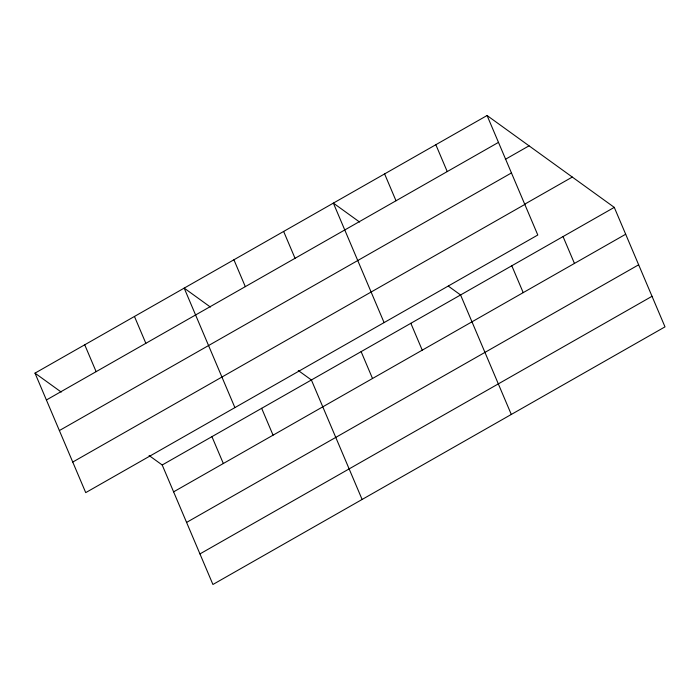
<?xml version="1.0" encoding="UTF-8"?>
<svg xmlns="http://www.w3.org/2000/svg" width="700" height="700" viewBox="0 0 700 700"><rect width="100%" height="100%" fill="white"/><g stroke="black" fill="none" stroke-linecap="round" stroke-linejoin="round"><path stroke-width="1.05" d="M487.077 115.518L537.793 235.007L85.724 492.625L35 373.135L487.077 115.518L614.276 207.375L665 326.865L212.923 584.483L162.207 464.992L149.091 455.516M46.401 399.989L498.47 142.38M505.33 159.346L529.051 145.827M59.377 430.561L511.446 172.944M524.86 204.094L572.303 177.065M72.748 462.052L524.816 204.444M162.207 464.992L614.276 207.375M173.609 491.846L625.678 234.237M186.585 522.419L638.654 264.801M199.955 553.91L652.024 296.301M359.608 222.049L333.366 203.105L384.09 322.595M448.332 286.125L460.574 294.963L511.298 414.461M210.42 307.064L184.188 288.12L234.902 407.61M298.27 370.501L311.386 379.977L362.11 499.468M35 373.135L61.233 392.079M563.045 236.574L574.446 263.428M511.805 265.773L523.206 292.626M435.838 144.716L447.239 171.57M384.606 173.906L396.007 200.769M410.848 323.304L422.249 350.158M361.121 351.636L372.514 378.499M283.64 231.446L295.041 258.3M233.914 259.779L245.315 286.641M261.66 408.31L273.061 435.172M211.934 436.651L223.335 463.514M134.452 316.453L145.854 343.315M84.726 344.794L96.127 371.656"/></g></svg>
